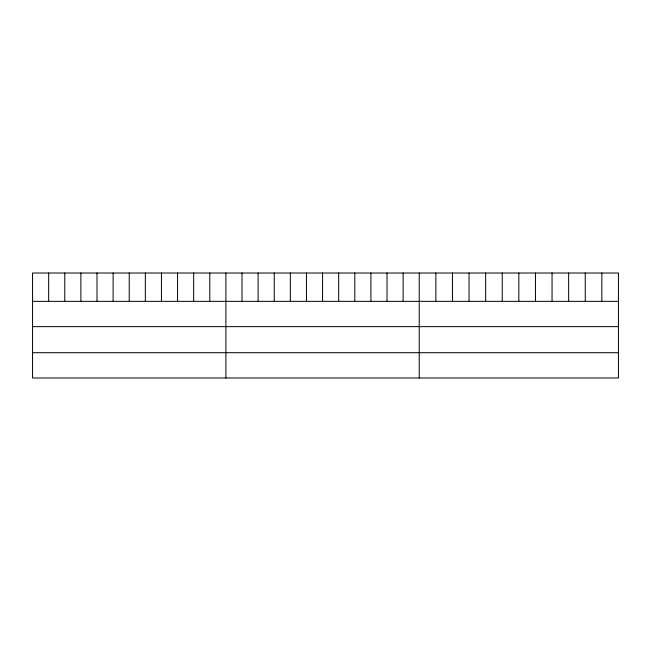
<?xml version="1.0" encoding="UTF-8"?>
<svg xmlns="http://www.w3.org/2000/svg" width="651" height="651" viewBox="0 0 651 651"><rect width="100%" height="100%" fill="white"/><g stroke="black" fill="none" stroke-linecap="round" stroke-linejoin="round"><path stroke-width="0.98" d="M618.45 301.348L618.45 377.987L32.55 377.987L32.55 273.013L618.45 273.013L618.45 301.348L32.55 301.348M32.55 326.639L618.45 326.639M32.55 352.696L618.45 352.696M601.85 273.013L601.85 301.348M585.249 273.013L585.249 301.348M568.648 273.013L568.648 301.348M552.048 273.013L552.048 301.348M535.447 273.013L535.447 301.348M518.847 273.013L518.847 301.348M502.247 273.013L502.247 301.348M485.646 273.013L485.646 301.348M469.045 273.013L469.045 301.348M452.445 273.013L452.445 301.348M435.844 273.013L435.844 301.348M419.244 273.013L419.244 377.987M403.132 273.013L403.132 301.348M387.019 273.013L387.019 301.348M370.907 273.013L370.907 301.348M354.795 273.013L354.795 301.348M338.683 273.013L338.683 301.348M322.57 273.013L322.57 301.348M306.458 273.013L306.458 301.348M290.346 273.013L290.346 301.348M274.234 273.013L274.234 301.348M258.121 273.013L258.121 301.348M242.009 273.013L242.009 301.348M225.897 273.013L225.897 377.987M209.785 273.013L209.785 301.348M193.672 273.013L193.672 301.348M177.56 273.013L177.56 301.348M161.448 273.013L161.448 301.348M145.336 273.013L145.336 301.348M129.224 273.013L129.224 301.348M113.111 273.013L113.111 301.348M96.999 273.013L96.999 301.348M80.887 273.013L80.887 301.348M64.774 273.013L64.774 301.348M48.662 273.013L48.662 301.348"/></g></svg>
